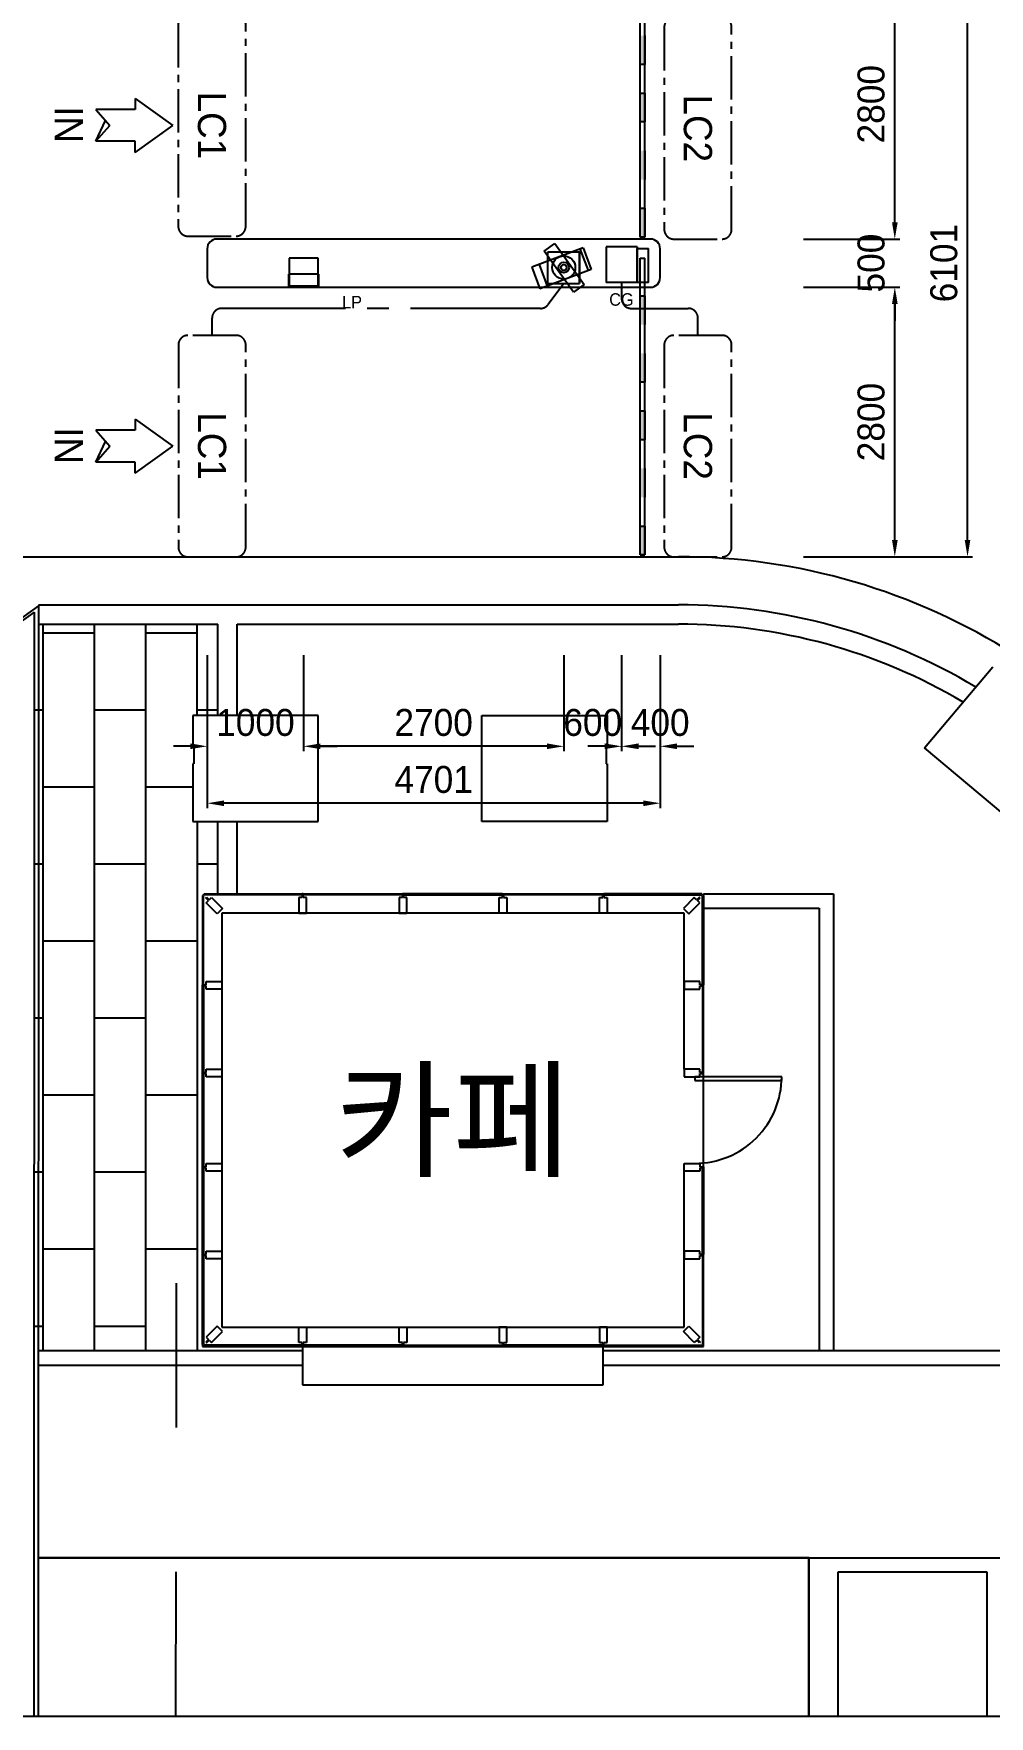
# Model space of a CAD drawing. Header units: millimetres. Extents: x 29838256 to 30236675, y -914750 to -833241.
# Drawn here: x 30009152 to 30019070, y -875275 to -857798 of the extents above; entities that cross this region are included whole.
import ezdxf
from ezdxf.enums import TextEntityAlignment as Align

# ---------------------------------------------------------------- set-up
doc = ezdxf.new("R2010")
doc.units = ezdxf.units.MM
doc.header["$LTSCALE"] = 600
doc.header["$MEASUREMENT"] = 0
doc.header["$PDSIZE"] = 1000
doc.linetypes.add('CENTER2', pattern=[1.125, 0.75, -0.125, 0.125, -0.125])
doc.linetypes.add('HIDDEN', pattern=[2, 1, -1])
doc.layers.get('DEFPOINTS').update_dxf_attribs({"linetype": 'CONTINUOUS'})
for name, color, linetype in [('e-plan', 9, 'CONTINUOUS'), ('e-text', 6, 'CONTINUOUS'), ('e-text-box', 7, 'CONTINUOUS'), ('Parking-D', 1, 'CONTINUOUS'), ('Parking-S', 3, 'CONTINUOUS')]:
    doc.layers.add(name, color=color, linetype=linetype)
doc.styles.add('돋움', font='Dotum.TTF')
doc.dimstyles.new('PARKING', dxfattribs={"dimscale": 1.5, "dimtxt": 80, "dimasz": 50, "dimexe": 15, "dimexo": 10, "dimgap": 30, "dimtad": 1, "dimdec": 0, "dimzin": 0, "dimdsep": 46, "dimtxsty": '돋움', "dimcen": 0.09, "dimclrd": 1, "dimclre": 1, "dimclrt": 3, "dimadec": 0, "dimazin": 0, "dimtfac": 1, "dimtdec": 0, "dimtix": 1, "dimtofl": 0, "dimtmove": 0, "dimatfit": 3, "dimfxl": 1, "dimtolj": 1, "dimtzin": 0, "dimarcsym": 0})

# ---------------------------------------------------------------- blocks, each defined once
blk = doc.blocks.new('*D10')
at = {"layer": 'DEFPOINTS', "color": 0, "transparency": 16777216}
for p in [(30017108, -857131), (30018089, -857131), (30017108, -859931)]:
    blk.add_point(p, dxfattribs=at)
at = {"layer": 'Parking-D', "color": 1, "lineweight": -2, "transparency": 16777216}
for p, q in [((30017143, -857131), (30018142, -857131)), ((30018089, -859756), (30018089, -857306)), ((30017143, -859931), (30018142, -859931))]:
    blk.add_line(p, q, dxfattribs=at)
at = {"layer": 'Parking-D', "color": 1, "transparency": 16777216}
for points in [[(30018060, -857306), (30018119, -857306), (30018089, -857131)], [(30018060, -859756), (30018119, -859756), (30018089, -859931)]]:
    blk.add_solid(points, dxfattribs=at)
at = {"layer": 'Parking-D', "color": 3, "transparency": 16777216, "insert": (30017844, -858531), "char_height": 280, "attachment_point": 5, "rotation": 90, "style": '돋움'}
blk.add_mtext('\\A1;2800', dxfattribs=at)
blk = doc.blocks.new('*D11')
at = {"layer": 'DEFPOINTS', "color": 0, "transparency": 16777216}
for p in [(30017108, -857131), (30018844, -857131), (30017108, -863232)]:
    blk.add_point(p, dxfattribs=at)
at = {"layer": 'Parking-D', "color": 1, "lineweight": -2, "transparency": 16777216}
for p, q in [((30017143, -857131), (30018897, -857131)), ((30018844, -863057), (30018844, -857306)), ((30017143, -863232), (30018897, -863232))]:
    blk.add_line(p, q, dxfattribs=at)
at = {"layer": 'Parking-D', "color": 1, "transparency": 16777216}
for points in [[(30018815, -857306), (30018873, -857306), (30018844, -857131)], [(30018815, -863057), (30018873, -863057), (30018844, -863232)]]:
    blk.add_solid(points, dxfattribs=at)
at = {"layer": 'Parking-D', "color": 3, "transparency": 16777216, "insert": (30018599, -860181), "char_height": 280, "attachment_point": 5, "rotation": 90, "style": '돋움'}
blk.add_mtext('\\A1;6101', dxfattribs=at)
blk = doc.blocks.new('*D12')
at = {"layer": 'DEFPOINTS', "color": 0, "transparency": 16777216}
for p in [(30017108, -860431), (30018089, -860431), (30017108, -863232)]:
    blk.add_point(p, dxfattribs=at)
at = {"layer": 'Parking-D', "color": 1, "lineweight": -2, "transparency": 16777216}
for p, q in [((30017143, -860431), (30018142, -860431)), ((30018089, -863057), (30018089, -860606)), ((30017143, -863232), (30018142, -863232))]:
    blk.add_line(p, q, dxfattribs=at)
at = {"layer": 'Parking-D', "color": 1, "transparency": 16777216}
for points in [[(30018060, -860606), (30018119, -860606), (30018089, -860431)], [(30018060, -863057), (30018119, -863057), (30018089, -863232)]]:
    blk.add_solid(points, dxfattribs=at)
at = {"layer": 'Parking-D', "color": 3, "transparency": 16777216, "insert": (30017844, -861832), "char_height": 280, "attachment_point": 5, "rotation": 90, "style": '돋움'}
blk.add_mtext('\\A1;2800', dxfattribs=at)
blk = doc.blocks.new('*D13')
at = {"layer": 'DEFPOINTS', "color": 0, "transparency": 16777216}
for p in [(30017108, -859931), (30018089, -859931), (30017108, -860431)]:
    blk.add_point(p, dxfattribs=at)
at = {"layer": 'Parking-D', "color": 1, "lineweight": -2, "transparency": 16777216}
for p, q in [((30018089, -859756), (30018089, -859581)), ((30017143, -859931), (30018142, -859931)), ((30017143, -860431), (30018142, -860431)), ((30018089, -860606), (30018089, -860781))]:
    blk.add_line(p, q, dxfattribs=at)
at = {"layer": 'Parking-D', "color": 1, "transparency": 16777216}
for points in [[(30018060, -859756), (30018119, -859756), (30018089, -859931)], [(30018060, -860606), (30018119, -860606), (30018089, -860431)]]:
    blk.add_solid(points, dxfattribs=at)
at = {"layer": 'Parking-D', "color": 3, "transparency": 16777216, "insert": (30017844, -860181), "char_height": 280, "attachment_point": 5, "rotation": 90, "style": '돋움'}
blk.add_mtext('\\A1;500', dxfattribs=at)
blk = doc.blocks.new('*D19')
at = {"layer": 'DEFPOINTS', "color": 0, "transparency": 16777216}
for p in [(30010953, -864218), (30011953, -864218), (30010953, -865200)]:
    blk.add_point(p, dxfattribs=at)
at = {"layer": 'Parking-D', "color": 1, "lineweight": -2, "transparency": 16777216}
for p, q in [((30010953, -864253), (30010953, -865252)), ((30011953, -864253), (30011953, -865252)), ((30010778, -865200), (30010603, -865200)), ((30012128, -865200), (30012303, -865200))]:
    blk.add_line(p, q, dxfattribs=at)
at = {"layer": 'Parking-D', "color": 1, "transparency": 16777216}
for points in [[(30010778, -865170), (30010778, -865229), (30010953, -865200)], [(30012128, -865170), (30012128, -865229), (30011953, -865200)]]:
    blk.add_solid(points, dxfattribs=at)
at = {"layer": 'Parking-D', "color": 3, "transparency": 16777216, "insert": (30011453, -864954), "char_height": 280, "attachment_point": 5, "style": '돋움'}
blk.add_mtext('\\A1;1000', dxfattribs=at)
blk = doc.blocks.new('*D25')
at = {"layer": 'DEFPOINTS', "color": 0, "transparency": 16777216}
for p in [(30011953, -864218), (30014653, -864218), (30011953, -865200)]:
    blk.add_point(p, dxfattribs=at)
at = {"layer": 'Parking-D', "color": 1, "lineweight": -2, "transparency": 16777216}
for p, q in [((30011953, -864253), (30011953, -865252)), ((30014653, -864253), (30014653, -865252)), ((30014478, -865200), (30012128, -865200))]:
    blk.add_line(p, q, dxfattribs=at)
at = {"layer": 'Parking-D', "color": 1, "transparency": 16777216}
for points in [[(30012128, -865170), (30012128, -865229), (30011953, -865200)], [(30014478, -865170), (30014478, -865229), (30014653, -865200)]]:
    blk.add_solid(points, dxfattribs=at)
at = {"layer": 'Parking-D', "color": 3, "transparency": 16777216, "insert": (30013303, -864954), "char_height": 280, "attachment_point": 5, "style": '돋움'}
blk.add_mtext('\\A1;2700', dxfattribs=at)
blk = doc.blocks.new('*D26')
at = {"layer": 'DEFPOINTS', "color": 0, "transparency": 16777216}
for p in [(30014653, -864218), (30015254, -864218), (30014653, -865200)]:
    blk.add_point(p, dxfattribs=at)
at = {"layer": 'Parking-D', "color": 1, "lineweight": -2, "transparency": 16777216}
for p, q in [((30014653, -864253), (30014653, -865252)), ((30015254, -864253), (30015254, -865252)), ((30014478, -865200), (30014303, -865200)), ((30015429, -865200), (30015604, -865200))]:
    blk.add_line(p, q, dxfattribs=at)
at = {"layer": 'Parking-D', "color": 1, "transparency": 16777216}
for points in [[(30014478, -865170), (30014478, -865229), (30014653, -865200)], [(30015429, -865170), (30015429, -865229), (30015254, -865200)]]:
    blk.add_solid(points, dxfattribs=at)
at = {"layer": 'Parking-D', "color": 3, "transparency": 16777216, "insert": (30014954, -864954), "char_height": 280, "attachment_point": 5, "style": '돋움'}
blk.add_mtext('\\A1;600', dxfattribs=at)
blk = doc.blocks.new('*D27')
at = {"layer": 'DEFPOINTS', "color": 0, "transparency": 16777216}
for p in [(30015254, -864218), (30015654, -864218), (30015254, -865200)]:
    blk.add_point(p, dxfattribs=at)
at = {"layer": 'Parking-D', "color": 1, "lineweight": -2, "transparency": 16777216}
for p, q in [((30015254, -864253), (30015254, -865252)), ((30015654, -864253), (30015654, -865252)), ((30015079, -865200), (30014904, -865200)), ((30015829, -865200), (30016004, -865200))]:
    blk.add_line(p, q, dxfattribs=at)
at = {"layer": 'Parking-D', "color": 1, "transparency": 16777216}
for points in [[(30015079, -865170), (30015079, -865229), (30015254, -865200)], [(30015829, -865170), (30015829, -865229), (30015654, -865200)]]:
    blk.add_solid(points, dxfattribs=at)
at = {"layer": 'Parking-D', "color": 3, "transparency": 16777216, "insert": (30015654, -864954), "char_height": 280, "attachment_point": 5, "style": '돋움'}
blk.add_mtext('\\A1;400', dxfattribs=at)
blk = doc.blocks.new('*D28')
at = {"layer": 'DEFPOINTS', "color": 0, "transparency": 16777216}
for p in [(30010953, -864810), (30015654, -864810), (30010953, -865791)]:
    blk.add_point(p, dxfattribs=at)
at = {"layer": 'Parking-D', "color": 1, "lineweight": -2, "transparency": 16777216}
for p, q in [((30010953, -864845), (30010953, -865844)), ((30015654, -864845), (30015654, -865844)), ((30015479, -865791), (30011128, -865791))]:
    blk.add_line(p, q, dxfattribs=at)
at = {"layer": 'Parking-D', "color": 1, "transparency": 16777216}
for points in [[(30011128, -865762), (30011128, -865821), (30010953, -865791)], [(30015479, -865762), (30015479, -865821), (30015654, -865791)]]:
    blk.add_solid(points, dxfattribs=at)
at = {"layer": 'Parking-D', "color": 3, "transparency": 16777216, "insert": (30013303, -865546), "char_height": 280, "attachment_point": 5, "style": '돋움'}
blk.add_mtext('\\A1;4701', dxfattribs=at)

msp = doc.modelspace()

# ---------------------------------------------------------------- linework, layer by layer
at = {"layer": 'e-plan'}
for p, q in [((30008984.7, -863231), (30015843, -863231)), ((30009248.8, -871477), (30009248.8, -863931.2)), ((30009248.8, -864019.8), (30009782.3, -864019.8)), ((30009782.3, -871477), (30009782.3, -863931.2)), ((30010315.8, -871477), (30010315.8, -863931.2)), ((30010315.8, -864019.8), (30010849.3, -864019.8)), ((30010849.3, -864881.3), (30010849.3, -863931.2)), ((30018398, -865217.3), (30019105.2, -864374.5)), ((30009155.9, -864819.9), (30009248.8, -864819.9)), ((30009782.3, -864819.9), (30010315.8, -864819.9)), ((30012103.2, -864881.3), (30010803, -864881.3)), ((30010803, -864881.3), (30010803, -865181.4)), ((30010849.3, -864819.9), (30011063, -864819.9)), ((30012103.2, -865981.5), (30012103.2, -864881.3)), ((30013803.5, -865981.5), (30013803.5, -864881.3)), ((30013803.5, -864881.3), (30015103.7, -864881.3)), ((30015103.7, -864881.3), (30015103.7, -865181.4)), ((30010803, -865181.4), (30010813, -865181.4)), ((30010813, -865181.4), (30010813, -865381.4)), ((30015103.7, -865181.4), (30015093.7, -865181.4)), ((30015093.7, -865181.4), (30015093.7, -865381.4)), ((30019317.5, -865988.8), (30018398, -865217.3)), ((30010813, -865381.4), (30010803, -865381.4)), ((30010803, -865381.4), (30010803, -865981.5)), ((30015093.7, -865381.4), (30015103.7, -865381.4)), ((30015103.7, -865381.4), (30015103.7, -865981.5)), ((30009248.8, -865620.1), (30009782.3, -865620.1)), ((30010315.8, -865620.1), (30010803, -865620.1)), ((30010803, -865981.5), (30012103.2, -865981.5)), ((30010849.3, -865981.5), (30010849.3, -871477)), ((30012103.2, -865981.5), (30012103.2, -865981.5)), ((30015103.7, -865981.5), (30013803.5, -865981.5)), ((30013803.5, -865981.5), (30013803.5, -865981.5)), ((30009155.7, -866420.2), (30009248.8, -866420.2)), ((30009782.3, -866420.2), (30010315.8, -866420.2)), ((30010849.3, -866420.2), (30011063, -866420.2)), ((30010903, -866748.6), (30010903, -871432.4)), ((30010903, -866748.6), (30010903, -867676.8)), ((30010915, -866748.6), (30010903, -866748.6)), ((30010915, -867676.8), (30010915, -866748.6)), ((30010922.1, -866731.6), (30011938.2, -866731.6)), ((30010922.1, -866743.6), (30010922.1, -866731.6)), ((30011938.2, -866743.6), (30010922.1, -866743.6)), ((30010939.2, -866774.9), (30010946.2, -866767.8)), ((30010966.8, -866802.5), (30010939.2, -866774.9)), ((30010942, -866827.2), (30010966.8, -866802.5)), ((30011055.9, -866941.1), (30010942, -866827.2)), ((30010946.2, -866767.8), (30010973.8, -866795.4)), ((30010973.8, -866795.4), (30010998.6, -866770.6)), ((30010998.6, -866770.6), (30011112.4, -866884.5)), ((30011938.2, -866770.6), (30011903.2, -866770.6)), ((30011903.2, -866770.6), (30011903.2, -866931.7)), ((30011938.2, -866731.6), (30011938.2, -866743.6)), ((30011948.2, -866731.6), (30011938.2, -866731.6)), ((30011938.2, -866731.6), (30011938.2, -866770.6)), ((30011948.2, -866731.6), (30012978.3, -866731.6)), ((30011948.2, -866743.6), (30011948.2, -866731.6)), ((30011948.2, -866770.6), (30011948.2, -866731.6)), ((30012978.3, -866743.6), (30011948.2, -866743.6)), ((30011983.2, -866770.6), (30011948.2, -866770.6)), ((30011983.2, -866931.7), (30011983.2, -866770.6)), ((30012978.3, -866770.6), (30012943.3, -866770.6)), ((30012943.3, -866770.6), (30012943.3, -866931.7)), ((30012978.3, -866731.6), (30012978.3, -866743.6)), ((30012988.3, -866731.6), (30012978.3, -866731.6)), ((30012978.3, -866731.6), (30012978.3, -866770.6)), ((30014018.5, -866731.6), (30012988.3, -866731.6)), ((30012988.3, -866731.6), (30012988.3, -866743.6)), ((30012988.3, -866770.6), (30012988.3, -866731.6)), ((30012988.3, -866743.6), (30014018.5, -866743.6)), ((30013023.3, -866770.6), (30012988.3, -866770.6)), ((30013023.3, -866931.7), (30013023.3, -866770.6)), ((30013983.5, -866770.6), (30014018.5, -866770.6)), ((30013983.5, -866931.7), (30013983.5, -866770.6)), ((30014018.5, -866770.6), (30014018.5, -866731.6)), ((30014018.5, -866731.6), (30014028.5, -866731.6)), ((30014018.5, -866743.6), (30014018.5, -866731.6)), ((30014028.5, -866731.6), (30015058.7, -866731.6)), ((30014028.5, -866743.6), (30014028.5, -866731.6)), ((30014028.5, -866731.6), (30014028.5, -866770.6)), ((30015058.7, -866743.6), (30014028.5, -866743.6)), ((30014028.5, -866770.6), (30014063.5, -866770.6)), ((30014063.5, -866770.6), (30014063.5, -866931.7)), ((30015023.7, -866770.6), (30015058.7, -866770.6)), ((30015023.7, -866931.7), (30015023.7, -866770.6)), ((30015058.7, -866731.6), (30015058.7, -866743.6)), ((30015058.7, -866770.6), (30015058.7, -866731.6)), ((30015058.7, -866731.6), (30015068.7, -866731.6)), ((30016084.8, -866731.6), (30015068.7, -866731.6)), ((30015068.7, -866731.6), (30015068.7, -866743.6)), ((30015068.7, -866731.6), (30015068.7, -866770.6)), ((30015068.7, -866743.6), (30016084.8, -866743.6)), ((30015068.7, -866770.6), (30015103.7, -866770.6)), ((30015103.7, -866770.6), (30015103.7, -866931.7)), ((30016008.3, -866770.6), (30015894.4, -866884.5)), ((30015951, -866941.1), (30016064.9, -866827.2)), ((30016033, -866795.4), (30016008.3, -866770.6)), ((30016060.6, -866767.8), (30016033, -866795.4)), ((30016040.1, -866802.5), (30016067.7, -866774.9)), ((30016064.9, -866827.2), (30016040.1, -866802.5)), ((30016067.7, -866774.9), (30016060.6, -866767.8)), ((30016084.8, -866743.6), (30016084.8, -866731.6)), ((30016091.9, -867676.8), (30016091.9, -866750.7)), ((30016091.9, -866750.7), (30016103.9, -866750.7)), ((30016103.9, -866731.6), (30017454.1, -866731.6)), ((30016103.9, -871432.4), (30016103.9, -866731.6)), ((30016103.9, -866750.7), (30016103.9, -867676.8)), ((30017454.1, -866731.6), (30017454.1, -871477)), ((30011112.4, -866884.5), (30011055.9, -866941.1)), ((30015903.8, -866931.7), (30011103, -866931.7)), ((30011103, -866931.7), (30011103, -871232.4)), ((30011903.2, -866931.7), (30011983.2, -866931.7)), ((30012943.3, -866931.7), (30013023.3, -866931.7)), ((30014063.5, -866931.7), (30013983.5, -866931.7)), ((30015103.7, -866931.7), (30015023.7, -866931.7)), ((30015894.4, -866884.5), (30015951, -866941.1)), ((30015903.8, -868551.9), (30015903.8, -866931.7)), ((30016103.9, -866881.6), (30017304.1, -866881.6)), ((30017304.1, -866881.6), (30017304.1, -871477)), ((30009248.8, -867220.3), (30009782.3, -867220.3)), ((30010315.8, -867220.3), (30010849.3, -867220.3)), ((30010903, -867686.8), (30010903, -867676.8)), ((30010903, -867676.8), (30010942, -867676.8)), ((30010903, -867676.8), (30010915, -867676.8)), ((30010903, -868586.9), (30010903, -867686.8)), ((30010903, -867686.8), (30010915, -867686.8)), ((30010942, -867686.8), (30010903, -867686.8)), ((30010915, -867686.8), (30010915, -868586.9)), ((30010942, -867676.8), (30010942, -867641.8)), ((30010942, -867641.8), (30011103, -867641.8)), ((30010942, -867721.8), (30010942, -867686.8)), ((30011103, -867721.8), (30010942, -867721.8)), ((30011103, -867641.8), (30011103, -867721.8)), ((30016064.9, -867641.8), (30015903.8, -867641.8)), ((30015903.8, -867641.8), (30015903.8, -867721.8)), ((30015903.8, -867721.8), (30016064.9, -867721.8)), ((30016064.9, -867676.8), (30016064.9, -867641.8)), ((30016103.9, -867676.8), (30016064.9, -867676.8)), ((30016064.9, -867721.8), (30016064.9, -867686.8)), ((30016064.9, -867686.8), (30016103.9, -867686.8)), ((30016103.9, -867676.8), (30016091.9, -867676.8)), ((30016103.9, -867686.8), (30016091.9, -867686.8)), ((30016091.9, -867686.8), (30016091.9, -868586.9)), ((30016103.9, -867686.8), (30016103.9, -867676.8)), ((30016103.9, -868586.9), (30016103.9, -867686.8)), ((30009155.4, -868020.5), (30009248.6, -868020.5)), ((30009782.3, -868020.5), (30010315.8, -868020.5)), ((30010903, -868596.9), (30010903, -868586.9)), ((30010903, -868586.9), (30010942, -868586.9)), ((30010915, -868586.9), (30010903, -868586.9)), ((30010903, -869567.1), (30010903, -868596.9)), ((30010903, -868596.9), (30010915, -868596.9)), ((30010942, -868596.9), (30010903, -868596.9)), ((30010915, -868596.9), (30010915, -869567.1)), ((30010942, -868586.9), (30010942, -868551.9)), ((30010942, -868551.9), (30011103, -868551.9)), ((30010942, -868631.9), (30010942, -868596.9)), ((30011103, -868551.9), (30011103, -868631.9)), ((30016064.9, -868551.9), (30015903.8, -868551.9)), ((30015903.8, -868551.9), (30015903.8, -868631.9)), ((30016064.9, -868586.9), (30016064.9, -868551.9)), ((30016103.9, -868586.9), (30016064.9, -868586.9)), ((30016064.9, -868631.9), (30016064.9, -868596.9)), ((30016064.9, -868596.9), (30016103.9, -868596.9)), ((30016091.9, -868586.9), (30016103.9, -868586.9)), ((30016103.9, -868596.9), (30016103.9, -868586.9)), ((30011103, -868631.9), (30010942, -868631.9)), ((30015903.8, -868631.9), (30016064.9, -868631.9)), ((30016014.8, -868631.9), (30016014.8, -868671.9)), ((30016915, -868631.9), (30016014.8, -868631.9)), ((30016014.8, -868671.9), (30016915, -868671.9)), ((30016915, -868671.9), (30016915, -868631.9)), ((30009248.8, -868820.6), (30009782.3, -868820.6)), ((30010315.8, -868820.6), (30010849.3, -868820.6)), ((30009155.2, -869620.7), (30009248.3, -869620.7)), ((30009782.3, -869620.7), (30010315.8, -869620.7)), ((30010915, -869567.1), (30010903, -869567.1)), ((30010903, -869577.1), (30010903, -869567.1)), ((30010903, -869567.1), (30010942, -869567.1)), ((30010903, -870477.2), (30010903, -869577.1)), ((30010903, -869577.1), (30010915, -869577.1)), ((30010942, -869577.1), (30010903, -869577.1)), ((30010915, -869577.1), (30010915, -870477.2)), ((30010942, -869567.1), (30010942, -869532.1)), ((30010942, -869532.1), (30011103, -869532.1)), ((30010942, -869612.1), (30010942, -869577.1)), ((30011103, -869612.1), (30010942, -869612.1)), ((30011103, -869532.1), (30011103, -869612.1)), ((30015903.8, -869612.1), (30015903.8, -869532.1)), ((30015903.8, -869532.1), (30016064.9, -869532.1)), ((30016064.9, -869612.1), (30015903.8, -869612.1)), ((30015903.8, -871232.4), (30015903.8, -869612.1)), ((30016064.9, -869532.1), (30016064.9, -869567.1)), ((30016064.9, -869567.1), (30016103.9, -869567.1)), ((30016103.9, -869577.1), (30016064.9, -869577.1)), ((30016064.9, -869577.1), (30016064.9, -869612.1)), ((30016091.9, -870477.2), (30016091.9, -869577.1)), ((30016091.9, -869577.1), (30016103.9, -869577.1)), ((30016103.9, -869567.1), (30016103.9, -869577.1)), ((30016103.9, -869577.1), (30016103.9, -870477.2)), ((30009248.8, -870420.9), (30009782.3, -870420.9)), ((30010315.8, -870420.9), (30010849.3, -870420.9)), ((30010915, -870477.2), (30010903, -870477.2)), ((30010903, -870487.2), (30010903, -870477.2)), ((30010903, -870477.2), (30010942, -870477.2)), ((30010903, -871413.3), (30010903, -870487.2)), ((30010903, -870487.2), (30010915, -870487.2)), ((30010942, -870487.2), (30010903, -870487.2)), ((30010915, -870487.2), (30010915, -871413.3)), ((30010942, -870477.2), (30010942, -870442.2)), ((30010942, -870442.2), (30011103, -870442.2)), ((30010942, -870522.2), (30010942, -870487.2)), ((30011103, -870522.2), (30010942, -870522.2)), ((30011103, -870442.2), (30011103, -870522.2)), ((30016064.9, -870442.2), (30015903.8, -870442.2)), ((30015903.8, -870442.2), (30015903.8, -870522.2)), ((30015903.8, -870522.2), (30016064.9, -870522.2)), ((30016064.9, -870477.2), (30016064.9, -870442.2)), ((30016103.9, -870477.2), (30016064.9, -870477.2)), ((30016064.9, -870522.2), (30016064.9, -870487.2)), ((30016064.9, -870487.2), (30016103.9, -870487.2)), ((30016103.9, -870477.2), (30016091.9, -870477.2)), ((30016103.9, -870487.2), (30016091.9, -870487.2)), ((30016091.9, -870487.2), (30016091.9, -871413.3)), ((30016103.9, -870487.2), (30016103.9, -870477.2)), ((30016103.9, -871413.3), (30016103.9, -870487.2)), ((30009155, -871221), (30009248.1, -871221)), ((30009782.3, -871221), (30010315.8, -871221)), ((30011055.9, -871223), (30010942, -871336.8)), ((30011112.4, -871279.5), (30011055.9, -871223)), ((30011103, -871232.4), (30015903.8, -871232.4)), ((30011903.2, -871393.4), (30011903.2, -871232.4)), ((30011903.2, -871232.4), (30011983.2, -871232.4)), ((30011983.2, -871232.4), (30011983.2, -871393.4)), ((30012943.3, -871393.4), (30012943.3, -871232.4)), ((30012943.3, -871232.4), (30013023.3, -871232.4)), ((30013023.3, -871232.4), (30013023.3, -871393.4)), ((30014063.5, -871232.4), (30013983.5, -871232.4)), ((30013983.5, -871232.4), (30013983.5, -871393.4)), ((30014063.5, -871393.4), (30014063.5, -871232.4)), ((30015103.7, -871232.4), (30015023.7, -871232.4)), ((30015023.7, -871232.4), (30015023.7, -871393.4)), ((30015103.7, -871393.4), (30015103.7, -871232.4)), ((30015894.4, -871279.5), (30015951, -871223)), ((30015951, -871223), (30016064.9, -871336.8)), ((30010966.8, -871361.6), (30010939.2, -871389.2)), ((30010939.2, -871389.2), (30010946.2, -871396.2)), ((30010942, -871336.8), (30010966.8, -871361.6)), ((30010946.2, -871396.2), (30010973.8, -871368.6)), ((30010973.8, -871368.6), (30010998.6, -871393.4)), ((30010998.6, -871393.4), (30011112.4, -871279.5)), ((30011938.2, -871393.4), (30011903.2, -871393.4)), ((30011938.2, -871432.4), (30011938.2, -871393.4)), ((30011983.2, -871393.4), (30011948.2, -871393.4)), ((30011948.2, -871393.4), (30011948.2, -871432.4)), ((30012978.3, -871393.4), (30012943.3, -871393.4)), ((30012978.3, -871432.4), (30012978.3, -871393.4)), ((30013023.3, -871393.4), (30012988.3, -871393.4)), ((30012988.3, -871393.4), (30012988.3, -871432.4)), ((30013983.5, -871393.4), (30014018.5, -871393.4)), ((30014018.5, -871393.4), (30014018.5, -871432.4)), ((30014028.5, -871432.4), (30014028.5, -871393.4)), ((30014028.5, -871393.4), (30014063.5, -871393.4)), ((30015023.7, -871393.4), (30015058.7, -871393.4)), ((30015058.7, -871393.4), (30015058.7, -871432.4)), ((30015068.7, -871432.4), (30015068.7, -871393.4)), ((30015068.7, -871393.4), (30015103.7, -871393.4)), ((30016008.3, -871393.4), (30015894.4, -871279.5)), ((30016033, -871368.6), (30016008.3, -871393.4)), ((30016060.6, -871396.2), (30016033, -871368.6)), ((30016064.9, -871336.8), (30016040.1, -871361.6)), ((30016040.1, -871361.6), (30016067.7, -871389.2)), ((30016067.7, -871389.2), (30016060.6, -871396.2)), ((30009197.5, -871477), (30011943.2, -871477)), ((30010915, -871413.3), (30010903, -871413.3)), ((30010903, -871432.4), (30016103.9, -871432.4)), ((30011938.2, -871420.4), (30010922.1, -871420.4)), ((30010922.1, -871420.4), (30010922.1, -871432.4)), ((30010922.1, -871432.4), (30011938.2, -871432.4)), ((30011938.2, -871432.4), (30011938.2, -871420.4)), ((30011948.2, -871432.4), (30011938.2, -871432.4)), ((30011943.2, -871432.4), (30011943.2, -871832.5)), ((30012978.3, -871420.4), (30011948.2, -871420.4)), ((30011948.2, -871420.4), (30011948.2, -871432.4)), ((30011948.2, -871432.4), (30012978.3, -871432.4)), ((30012978.3, -871432.4), (30012978.3, -871420.4)), ((30012988.3, -871432.4), (30012978.3, -871432.4)), ((30012988.3, -871432.4), (30012988.3, -871420.4)), ((30012988.3, -871420.4), (30014018.5, -871420.4)), ((30014018.5, -871432.4), (30012988.3, -871432.4)), ((30014018.5, -871420.4), (30014018.5, -871432.4)), ((30014018.5, -871432.4), (30014028.5, -871432.4)), ((30015058.7, -871420.4), (30014028.5, -871420.4)), ((30014028.5, -871420.4), (30014028.5, -871432.4)), ((30014028.5, -871432.4), (30015058.7, -871432.4)), ((30015058.7, -871432.4), (30015058.7, -871420.4)), ((30015058.7, -871432.4), (30015068.7, -871432.4)), ((30015063.7, -871832.5), (30015063.7, -871432.4)), ((30015063.7, -871477), (30028168.1, -871477)), ((30015068.7, -871432.4), (30015068.7, -871420.4)), ((30015068.7, -871420.4), (30016084.8, -871420.4)), ((30016084.8, -871432.4), (30015068.7, -871432.4)), ((30016084.8, -871420.4), (30016084.8, -871432.4)), ((30016091.9, -871413.3), (30016103.9, -871413.3)), ((30009200.5, -871627), (30011943.2, -871627)), ((30015063.7, -871627), (30028168.1, -871627)), ((30011943.2, -871832.5), (30015063.7, -871832.5)), ((30009196.9, -873627.4), (30009196.6, -875275.1)), ((30009196.9, -873627.3), (30028168.1, -873627.3)), ((30009197.1, -873627.3), (30009196.9, -875275.1)), ((30017195.8, -873627.4), (30009196.9, -873627.4)), ((30009197.1, -873627.3), (30028168.1, -873627.3)), ((30017199.1, -873627.3), (30009197.1, -873627.3)), ((30017195.8, -875275.1), (30017195.8, -873627.4)), ((30017199.1, -875275.1), (30017199.1, -873627.3)), ((30019046.3, -873777.4), (30017496.1, -873777.4)), ((30017496.1, -873777.4), (30017496.1, -875275.1)), ((30019046.3, -875275.1), (30019046.3, -873777.4))]:
    msp.add_line(p, q, dxfattribs=at)
at = {"layer": 'e-plan', "color": 9}
for p, q in [((30009156.1, -863806.4), (30009154.2, -875275.1)), ((30009201.8, -863740), (30009199.9, -875275.1))]:
    msp.add_line(p, q, dxfattribs=at)
at = {"layer": 'e-plan', "ltscale": 0.5}
for p, q in [((30009201.8, -863731.1), (30015843, -863731.1)), ((30009201.7, -863931.2), (30011063, -863931.2)), ((30011063, -864881.3), (30011063, -863931.2)), ((30011263.1, -863931.2), (30015843, -863931.2)), ((30011263.1, -864881.3), (30011263.1, -863931.2)), ((30011063, -866731.6), (30011063, -865981.5)), ((30011263.1, -866731.6), (30011263.1, -865981.5))]:
    msp.add_line(p, q, dxfattribs=at)
at = {"layer": 'e-plan', "linetype": 'HIDDEN', "ltscale": 2.5}
msp.add_line((30010628.5, -875275.1), (30010636.4, -870250.3), dxfattribs=at)
msp.add_line((30010628.5, -875275.1), (30010636.4, -870250.3), dxfattribs=at)
at = {"layer": 'e-plan'}
for centre, radius, start, end in [((30015843, -869732.1), 6501.1, 57.47193, 90), ((30016014.8, -868631.9), 900.1, 270, 0.00002)]:
    msp.add_arc(centre, radius, start, end, dxfattribs=at)
at = {"layer": 'e-plan', "color": 9}
for centre, start in [((30012596.7, -868723), 124.97289), ((30012642.4, -868656.7), 124.98411)]:
    msp.add_arc(centre, 6001, start, 179.91492, dxfattribs=at)
at = {"layer": 'e-plan', "ltscale": 0.5}
for radius, start in [(6001, 59.05849), (5801, 59.37362)]:
    msp.add_arc((30015843, -869732.1), radius, start, 90, dxfattribs=at)
at = {"layer": 'e-text-box'}
msp.add_lwpolyline([(29999639.5, -836130.4), (30028168.1, -836130.4), (30028168.1, -875275.1), (29999639.5, -875275.1)], close=True, dxfattribs=at)
at = {"layer": 'Parking-S', "color": 2, "linetype": 'Continuous'}
for p, q in [((30015445.9, -859910.6), (30015445.9, -856830.2)), ((30015495.7, -859910.6), (30015495.7, -856830.2)), ((30015093.7, -860011.3), (30015093.7, -860381.4)), ((30015413.7, -860011.3), (30015093.7, -860011.3)), ((30015413.7, -860011.3), (30015413.7, -860381.4)), ((30015413.7, -860381.4), (30015413.7, -860030)), ((30015413.7, -860030), (30015533.8, -860030)), ((30015445.9, -859910.6), (30015495.7, -859910.6)), ((30015495.7, -859910.6), (30015445.9, -859910.6)), ((30015495.7, -859910.6), (30015445.9, -859910.6)), ((30015533.8, -860381.4), (30015533.8, -860030)), ((30015445.9, -860130.8), (30015495.7, -860130.8)), ((30015445.9, -863211.2), (30015445.9, -860130.8)), ((30015495.7, -863211.2), (30015495.7, -860130.8)), ((30015413.7, -860381.4), (30015093.7, -860381.4)), ((30015533.8, -860381.4), (30015413.7, -860381.4)), ((30015445.9, -863211.2), (30015495.7, -863211.2)), ((30015495.7, -863211.2), (30015445.9, -863211.2)), ((30015495.7, -863211.2), (30015445.9, -863211.2))]:
    msp.add_line(p, q, dxfattribs=at)
at = {"layer": 'Parking-S', "color": 1, "linetype": 'Continuous'}
for p, q in [((30015445.9, -858117.1), (30015445.9, -857818.2)), ((30015495.7, -857818.2), (30015495.7, -858117.1)), ((30015495.7, -858117.1), (30015445.9, -858117.1)), ((30015445.9, -858714.9), (30015445.9, -858416)), ((30015445.9, -858416), (30015495.7, -858416)), ((30015495.7, -858416), (30015495.7, -858714.9)), ((30015495.7, -858714.9), (30015445.9, -858714.9)), ((30015445.9, -859312.8), (30015445.9, -859013.9)), ((30015495.7, -859013.9), (30015495.7, -859312.8)), ((30015445.9, -859910.6), (30015445.9, -859611.7)), ((30015445.9, -859611.7), (30015495.7, -859611.7)), ((30015495.7, -859611.7), (30015495.7, -859910.6)), ((30015445.9, -860520.9), (30015495.7, -860520.9)), ((30015445.9, -860819.8), (30015445.9, -860520.9)), ((30015495.7, -860520.9), (30015495.7, -860819.8)), ((30015445.9, -861417.6), (30015445.9, -861118.7)), ((30015495.7, -861118.7), (30015495.7, -861417.6)), ((30015495.7, -861417.6), (30015445.9, -861417.6)), ((30015445.9, -862015.5), (30015445.9, -861716.6)), ((30015445.9, -861716.6), (30015495.7, -861716.6)), ((30015495.7, -861716.6), (30015495.7, -862015.5)), ((30015495.7, -862015.5), (30015445.9, -862015.5)), ((30015445.9, -862613.3), (30015445.9, -862314.4)), ((30015495.7, -862314.4), (30015495.7, -862613.3)), ((30015445.9, -863211.2), (30015445.9, -862912.3)), ((30015445.9, -862912.3), (30015495.7, -862912.3)), ((30015495.7, -862912.3), (30015495.7, -863211.2))]:
    msp.add_line(p, q, dxfattribs=at)
at = {"layer": 'Parking-S', "color": 6}
for p, q in [((30010204.9, -858470.1), (30010596.9, -858750.7)), ((30010204.9, -858470.1), (30010204.9, -858585.2)), ((30010204.9, -858585.2), (30009796.9, -858585.2)), ((30009796.9, -858585.2), (30009940.8, -858750.7)), ((30009796.9, -858916.3), (30009898, -858701.5)), ((30009796.9, -858916.3), (30009940.8, -858750.7)), ((30010204.9, -859031.4), (30010596.9, -858750.7)), ((30010204.9, -858916.3), (30009796.9, -858916.3)), ((30010204.9, -859031.4), (30010204.9, -858916.3)), ((30010205.6, -861916.1), (30009797.5, -861916.1)), ((30009797.5, -861916.1), (30009941.4, -862081.7)), ((30010205.6, -861801), (30010597.5, -862081.7)), ((30010205.6, -861801), (30010205.6, -861916.1)), ((30009797.5, -862247.2), (30009898.7, -862032.5)), ((30009797.5, -862247.2), (30009941.4, -862081.7)), ((30010205.6, -862362.3), (30010597.5, -862081.7)), ((30010205.6, -862247.2), (30009797.5, -862247.2)), ((30010205.6, -862362.3), (30010205.6, -862247.2))]:
    msp.add_line(p, q, dxfattribs=at)
at = {"layer": 'Parking-S', "color": 2}
for p, q in [((30014853.6, -860022.1), (30014320.8, -860224.9)), ((30014450.5, -860055.7), (30014560.2, -859977.6)), ((30014560.2, -859977.6), (30014864.1, -860404.8)), ((30014820.9, -860034.5), (30014906.3, -860258.8)), ((30014853.6, -860022.1), (30014939, -860246.4)), ((30011803.1, -860131.3), (30011803.1, -860431.4)), ((30012103.2, -860131.3), (30011803.1, -860131.3)), ((30012103.2, -860431.4), (30012103.2, -860131.3)), ((30014485.7, -860419), (30014400.3, -860194.6)), ((30014754.4, -860482.9), (30014450.5, -860055.7)), ((30014489.3, -860391.4), (30014489.3, -860062.7)), ((30014489.3, -860062.7), (30014817.9, -860062.7)), ((30014489.3, -860391.4), (30014489.3, -860062.7)), ((30014489.3, -860062.7), (30014817.9, -860062.7)), ((30014817.9, -860391.4), (30014817.9, -860062.7)), ((30014817.9, -860062.7), (30014817.9, -860391.4)), ((30011798.1, -860419.4), (30011798.1, -860294.4)), ((30012108.2, -860294.4), (30011798.1, -860294.4)), ((30012108.2, -860294.4), (30012108.2, -860419.4)), ((30014320.8, -860224.9), (30014406.2, -860449.2)), ((30014939, -860246.4), (30014406.2, -860449.2)), ((30014489.3, -860391.4), (30014817.9, -860391.4)), ((30014489.3, -860391.4), (30014817.9, -860391.4)), ((30012108.2, -860419.4), (30011798.1, -860419.4)), ((30011803.1, -860431.4), (30012103.2, -860431.4)), ((30014864.1, -860404.8), (30014754.4, -860482.9))]:
    msp.add_line(p, q, dxfattribs=at)
at = {"layer": 'Parking-S', "color": 0, "linetype": 'CENTER2'}
for p, q in [((30014653.6, -860391.4), (30014492.6, -860610.8)), ((30015253.7, -860381.4), (30015253.7, -860551.7))]:
    msp.add_line(p, q, dxfattribs=at)
at = {"layer": 'Parking-S', "color": 0, "linetype": 'CENTER2', "ltscale": 3}
for p, q in [((30014412.2, -860651.7), (30011103, -860651.7)), ((30015353.7, -860651.7), (30015945.8, -860651.7)), ((30011003, -860931.5), (30011003, -860751.7)), ((30016045.8, -860931.5), (30016045.8, -860751.7))]:
    msp.add_line(p, q, dxfattribs=at)
at = {"layer": 'Parking-S', "color": 0, "linetype": 'CENTER2'}
for points in [[(30011252.4, -857600.5), (30010752.3, -857600.5, 0.4142136), (30010652.3, -857700.6), (30010652.3, -859800.9, 0.4142136), (30010752.3, -859900.9), (30011252.4, -859900.9, 0.4142136), (30011352.4, -859800.9), (30011352.4, -857700.6, 0.4142136)], [(30016295.9, -857630.9), (30015795.8, -857630.9, 0.4142136), (30015695.8, -857730.9), (30015695.8, -859831.3, 0.4142136), (30015795.8, -859931.3), (30016295.9, -859931.3, 0.4142136), (30016395.9, -859831.3), (30016395.9, -857730.9, 0.4142136)], [(30011253.1, -860931.5), (30010753, -860931.5, 0.4142136), (30010653, -861031.5), (30010653, -863131.8, 0.4142136), (30010753, -863231.9), (30011253.1, -863231.9, 0.4142136), (30011353.1, -863131.8), (30011353.1, -861031.5, 0.4142136)], [(30016295.9, -860931.5), (30015795.8, -860931.5, 0.4142136), (30015695.8, -861031.5), (30015695.8, -863131.8, 0.4142136), (30015795.8, -863231.9), (30016295.9, -863231.9, 0.4142136), (30016395.9, -863131.8), (30016395.9, -861031.5, 0.4142136)]]:
    msp.add_lwpolyline(points, format="xyb", close=True, dxfattribs=at)
at = {"layer": 'Parking-S', "color": 2}
msp.add_lwpolyline([(30011053, -859931.3, 0.4142136), (30010953, -860031.3), (30010953, -860331.4, 0.4142136), (30011053, -860431.4), (30015553.8, -860431.4, 0.4142136), (30015653.8, -860331.4), (30015653.8, -860031.3, 0.4142136), (30015553.8, -859931.3)], format="xyb", close=True, dxfattribs=at)
at = {"layer": 'Parking-S'}
for radius in [120, 54.4, 30]:
    msp.add_circle((30014653.3, -860226.7), radius, dxfattribs=at)
at = {"layer": 'Parking-S', "color": 0, "linetype": 'CENTER2', "ltscale": 3}
for centre, start, end in [((30015353.7, -860551.7), 180, 270), ((30011103, -860751.7), 90, 180), ((30014411.9, -860551.7), 270, 323.72356), ((30015945.8, -860751.7), 0, 90)]:
    msp.add_arc(centre, 100, start, end, dxfattribs=at)
at = {"layer": 'Parking-S', "color": 1}
for points in [[(30015445.9, -858117.1), (30015445.9, -857818.2), (30015495.7, -857818.2)], [(30015445.9, -858117.1), (30015495.7, -857818.2), (30015495.7, -858117.1)], [(30015445.9, -858714.9), (30015445.9, -858416), (30015495.7, -858416)], [(30015445.9, -858714.9), (30015495.7, -858416), (30015495.7, -858714.9)], [(30015445.9, -859312.8), (30015445.9, -859013.9), (30015495.7, -859013.9)], [(30015445.9, -859312.8), (30015495.7, -859013.9), (30015495.7, -859312.8)], [(30015445.9, -859910.6), (30015445.9, -859611.7), (30015495.7, -859611.7)], [(30015445.9, -859910.6), (30015495.7, -859611.7), (30015495.7, -859910.6)], [(30015445.9, -860819.8), (30015445.9, -860520.9), (30015495.7, -860520.9)], [(30015445.9, -860819.8), (30015495.7, -860520.9), (30015495.7, -860819.8)], [(30015445.9, -861417.6), (30015445.9, -861118.7), (30015495.7, -861118.7)], [(30015445.9, -861417.6), (30015495.7, -861118.7), (30015495.7, -861417.6)], [(30015445.9, -862015.5), (30015445.9, -861716.6), (30015495.7, -861716.6)], [(30015445.9, -862015.5), (30015495.7, -861716.6), (30015495.7, -862015.5)], [(30015445.9, -862613.3), (30015445.9, -862314.4), (30015495.7, -862314.4)], [(30015445.9, -862613.3), (30015495.7, -862314.4), (30015495.7, -862613.3)], [(30015445.9, -863211.2), (30015445.9, -862912.3), (30015495.7, -862912.3)], [(30015445.9, -863211.2), (30015495.7, -862912.3), (30015495.7, -863211.2)]]:
    msp.add_solid(points, dxfattribs=at)

# ---------------------------------------------------------------- texts
at = {"layer": 'e-plan', "style": '돋움'}
msp.add_text('카페', height=975.9, dxfattribs=at).set_placement((30013503.4, -869082), align=Align.MIDDLE_CENTER)
at = {"layer": 'e-text', "linetype": 'Continuous', "style": '돋움'}
for p in [(30009370.7, -858551.1, 4986.3), (30009370.5, -861885.5, 4986.3)]:
    msp.add_text('IN', height=292.77, rotation=270, dxfattribs=at).set_placement(p)
for s, p in [('LP', (30012351.7, -860650.9)), ('CG', (30015124.9, -860623.9))]:
    msp.add_text(s, height=129.67, dxfattribs=at).set_placement(p)
at = {"layer": 'Parking-S', "color": 7, "style": '돋움'}
for s, p in [('LC1', (30011002.4, -858750.7)), ('LC2', (30016045.8, -858781.1)), ('LC1', (30011003, -862081.7)), ('LC2', (30016045.8, -862081.7))]:
    msp.add_text(s, height=292.77, rotation=270, dxfattribs=at).set_placement(p, align=Align.MIDDLE)

# ---------------------------------------------------------------- dimensions: what is measured, and where the dimension line sits
at = {"layer": 'Parking-D'}
for base, p1, p2, picture, middle in [((30018089.4354, -857130.8474), (30017107.8834, -859931.313), (30017107.8834, -857130.8474), '*D10', (30017844.2455, -858531.0802)), ((30018844.2, -857130.8), (30017107.9, -863231.9), (30017107.9, -857130.8), '*D11', (30018599, -860181.4)), ((30018089.4, -859931.3), (30017107.9, -860431.4), (30017107.9, -859931.3), '*D13', (30017844.2, -860181.4)), ((30018089.4354, -860431.3961), (30017107.8834, -863231.8617), (30017107.8834, -860431.3961), '*D12', (30017844.2455, -861831.6289))]:
    dim = msp.add_linear_dim(base=base, p1=p1, p2=p2, angle=270, dimstyle='PARKING', override={"dimscale": 3.5, "dimtmove": 1}, dxfattribs=at)
    dim.commit()
    dim.dimension.update_dxf_attribs({"geometry": picture, "text_midpoint": middle})
for base, p1, p2, picture, middle in [((30010953, -865199.6), (30011953.2, -864218), (30010953, -864218), '*D19', (30011453.1, -864954.4)), ((30011953.2, -865199.6), (30014653.3, -864218), (30011953.2, -864218), '*D25', (30013303.2, -864954.4)), ((30014653.3, -865199.6), (30015253.7, -864218), (30014653.3, -864218), '*D26', (30014953.5, -864954.4)), ((30010953, -865791.4), (30015653.8, -864809.8), (30010953, -864809.8), '*D28', (30013303.4, -865546.2))]:
    dim = msp.add_linear_dim(base=base, p1=p1, p2=p2, dimstyle='PARKING', override={"dimscale": 3.5, "dimtmove": 1}, dxfattribs=at)
    dim.commit()
    dim.dimension.update_dxf_attribs({"geometry": picture, "text_midpoint": middle})
dim = msp.add_linear_dim(base=(30015253.7, -865199.6), p1=(30015653.8, -864218), p2=(30015253.7, -864218), dimstyle='PARKING', override={"dimscale": 3.5, "dimtmove": 1}, dxfattribs=at)
dim.commit()
dim.dimension.update_dxf_attribs({"geometry": '*D27', "text_midpoint": (30015653.8, -865199.6), "dimtype": 160})

doc.saveas('drawing.dxf')
